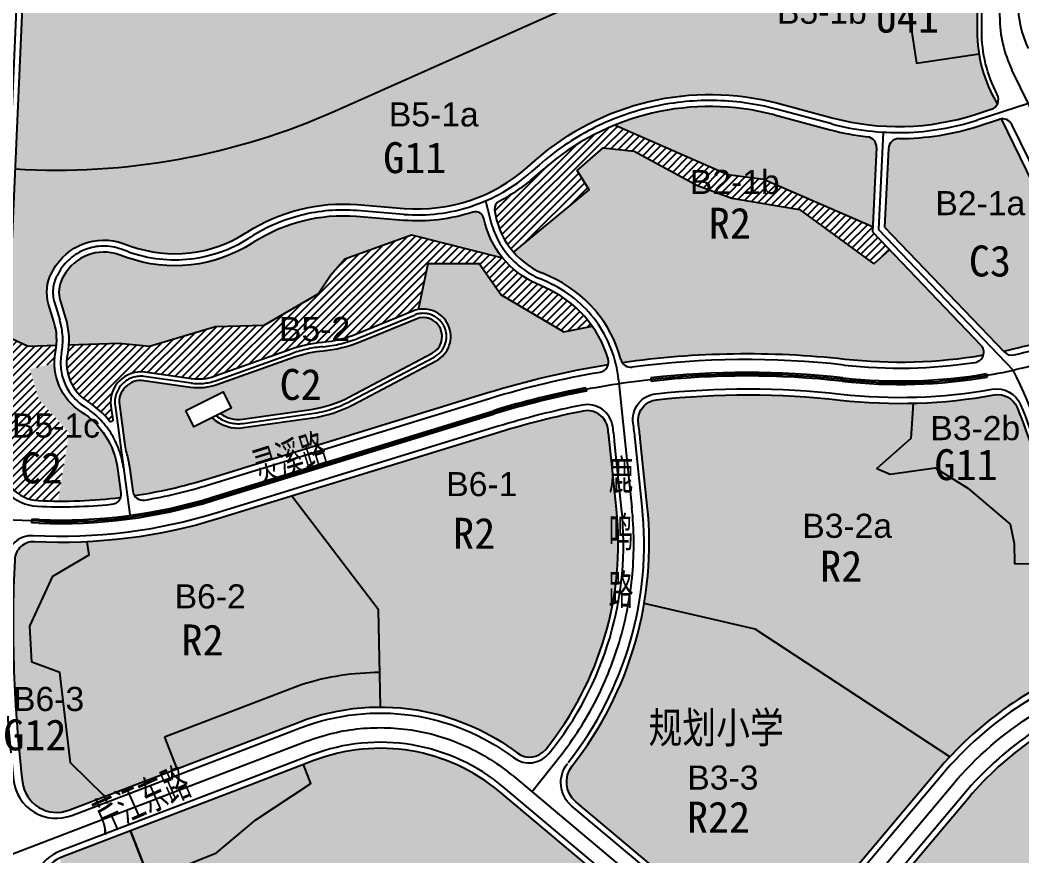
# Model space of a CAD drawing. Extents: x 2442 to 11417, y 1140 to 9206.
# Drawn here: x 7783 to 8365, y 5376 to 5862 of the extents above; entities that cross this region are included whole.
import ezdxf

# ---------------------------------------------------------------- set-up
doc = ezdxf.new("R2010")
doc.units = 0
doc.header["$LTSCALE"] = 1000
doc.header["$MEASUREMENT"] = 0
doc.linetypes.add('CENTER', pattern=[50.800000000000004, 31.75, -6.35, 6.35, -6.35])
doc.linetypes.add('CENTER2', pattern=[28.575000000000003, 19.05, -3.175, 3.175, -3.175])
for name, color, linetype in [('01-R2-R2二类居住', 2, 'Continuous'), ('02-C2-商业金融业', 10, 'Continuous'), ('02-C3-文化设施', 21, 'Continuous'), ('02-C62-高校，中专', 30, 'Continuous'), ('07-U41-雨，污水处理', 151, 'Continuous'), ('08-G11-公园', 3, 'Continuous'), ('08-G12-街头绿地', 80, 'Continuous'), ('08-G22-防护绿地', 104, 'Continuous'), ('11-E1-水域', 130, 'Continuous'), ('14-z地块编号', 217, 'Continuous'), ('a-dlcenter', 1, 'CENTER'), ('road-name', 2, 'Continuous'), ('用地名称', 7, 'Continuous'), ('用地性质代码', 7, 'Continuous'), ('用地线', 5, 'Continuous'), ('蓝线', 5, 'Continuous'), ('道路', 7, 'Continuous'), ('道路红线', 12, 'Continuous'), ('道路绿化', 84, 'Continuous')]:
    doc.layers.add(name, color=color, linetype=linetype)
doc.styles.add('HZ', font='', dxfattribs={"width": 0.8})
doc.styles.get("Standard").update_dxf_attribs({"font": 'gbenor.shx', "bigfont": 'gbcbig.shx'})
doc.styles.add('xtx', font='')
doc.styles.get('HZ').set_extended_font_data('SimSun')
doc.styles.get('xtx').set_extended_font_data('SimSun')
pattern_1 = [(45, (0, 0), (-2.245064030267288, 2.245064030267288), [])]

msp = doc.modelspace()

# ---------------------------------------------------------------- hatches: boundary and pattern name
at = {"layer": '01-R2-R2二类居住'}
h = msp.add_hatch(color=31, dxfattribs=at)
edge = h.paths.add_edge_path()
edge.add_arc((8274.751710817967, 5788.088683947061), 5.999999999999227, -2.8207980673662973, 83.34006814309242, ccw=False)
edge.add_line((8280.744440853934, 5787.793409979319), (8278.473071428307, 5741.694853158015))
edge.add_line((8278.473071428307, 5741.694853158015), (8215.166462472156, 5769.293744566275))
edge.add_line((8215.166462472156, 5769.293744566275), (8194.360644246975, 5772.040890524423))
edge.add_line((8194.360644246975, 5772.040890524423), (8128.463518214687, 5800.775082798707))
edge.add_arc((8183.888047116892, 5665.163978548563), 146.4999999999136, 75.11524820243318, 112.2299325118936, ccw=False)
edge.add_line((8221.520322677055, 5806.748094310674), (8253.81950413041, 5798.163150369184))
edge.add_arc((8293.249908898202, 5946.51237746492), 153.5000000001764, 255.1152482024687, 263.340068143149)
at = {"layer": '01-R2-R2二类居住', "linetype": 'Continuous'}
for points in [[(8262.307614187805, 5664.967751405905, 0.0703138101655211), (8342.876019841488, 5667.329213429838, 0.2644299423653295), (8341.423137769294, 5673.080091022601), (8288.301794106554, 5728.471144641498), (8279.190750827816, 5720.33867143821), (8236.04998937259, 5751.908353603875), (8196.5850018017, 5758.447684989437), (8176.749522256712, 5765.701001403016), (8139.981317995977, 5785.768509560133), (8121.839110922561, 5787.702726683304), (8106.841553735342, 5774.404982860658), (8113.856538678584, 5763.283227797364), (8069.868213568971, 5727.036808339928, 0.1107425513213938), (8086.246808078172, 5714.961809391025), (8090.867763018049, 5712.927523802455, -0.2275625687429527), (8132.262552988551, 5664.63024499483, 0.07653383831148183), (8132.996914605082, 5662.958296476682, -0.06340145044028513)], [(8129.676064633837, 5577.769950299419), (8125.597224921478, 5616.821231737335, 0.01043611294610784), (8124.603733389657, 5624.731408267503, 0.4290619985027823), (8110.391257303331, 5634.757510330902, 0.02561149381901268), (8061.952242173873, 5622.520281788336), (7940.932809309765, 5585.261429986249), (7991.374706119152, 5519.223116495592), (7992.635949359491, 5462.811721731171, -0.04884615311969193), (8018.238736382183, 5460.262547811325, -0.1129328978939506), (8071.956770451328, 5436.159623721694, 0.4052443731380194), (8088.537713491024, 5438.215467073577, 0.1978916985364229)], [(7991.374706119153, 5519.223116495593), (7940.932809309763, 5585.261429986248), (7898.607776724204, 5572.230612709202, -0.06240386913450704), (7822.201534037819, 5558.79856263919), (7823.227457519568, 5551.210466960321), (7802.15255579888, 5538.885468017593), (7788.700488763941, 5509.753650333246), (7790.045694052844, 5488.913195974314), (7806.220565798945, 5482.856315824436), (7812.507842706253, 5430.354191104813), (7832.379727721091, 5410.900196742524), (7874.149847782746, 5426.885567455956), (7867.107760041347, 5445.286695319433), (7947.076041897246, 5475.890452955176, -0.07549460763838897), (7992.18879041457, 5482.811717733261)], [(8481.279206328436, 5268.693177081277), (8550.843476074293, 5338.390236943971, 0.08306042927171557), (8547.998938819066, 5342.440663024323), (8460.425499517383, 5431.320331366187, -0.0317159910453263), (8434.928870304473, 5460.710160919658, 0.3253700384128583), (8415.759991579649, 5466.440610869984, 0.1340829448365342), (8334.303852053776, 5410.087014034927), (8257.840500477101, 5319.122136592428, 0.02020544423598139), (8256.851635438628, 5317.844295586135, -0.05239081125889403), (8294.560062182618, 5287.365992399843), (8397.434067430935, 5184.687987545271)], [(7967.45044665461, 5225.194176549542), (7980.274392858343, 5200.392733432543), (7981.533994174316, 5183.606385975241), (8003.157042825361, 5159.476012606213), (8037.620390351827, 5150.859882857186), (8056.934182890675, 5151.48937154734), (8064.312668429691, 5144.941894167737, 0.09029946843884344), (8116.188361816367, 5187.90397603817), (8182.123256946081, 5266.343640674682), (8156.234317601699, 5288.105392316551), (8147.526704184924, 5314.630992134401), (8147.526704184924, 5341.653067316652), (8061.839244439077, 5413.547495117974, 0.2723475840092465), (7953.820247085007, 5431.67785554859), (7947.742715638486, 5429.351992155051), (7951.978014780016, 5418.285063723414), (7920.057247318435, 5397.342240811845), (7897.251390675098, 5378.029451891181), (7858.228151574291, 5362.305299447065), (7852.916086613081, 5345.355890658408), (7864.032308217901, 5317.969644945732), (7924.846524145072, 5269.759413929682)]]:
    msp.add_hatch(color=256, dxfattribs=at).paths.add_polyline_path(points)
h = msp.add_hatch(color=256, dxfattribs=at)
edge = h.paths.add_edge_path()
edge.add_arc((8679.108280361963, 5646.78921859182), 307.0000000003141, 199.2534808214747, 207.8276251246803)
edge.add_arc((8396.998714966025, 5497.875844067133), 12.00000000002283, -68.74167285450761, 27.82762512457259, ccw=False)
edge.add_arc((8478.215176468775, 5289.117882827481), 211.9999999998956, 111.2583271456013, 136.9330948084655)
edge.add_line((8323.33713002183, 5433.882487371328), (8210.264741653102, 5508.005660709096))
edge.add_line((8210.264741653102, 5508.005660709096), (8145.754931797825, 5522.910164628835))
edge.add_arc((7939.70946897569, 5557.928263525944), 208.999999999902, 350.3545572768455, 365.9628254219979)
edge.add_line((8147.578675742992, 5579.639847482251), (8143.499836030624, 5618.691128920245))
edge.add_arc((7935.630629263898, 5596.979544964014), 208.9999999993207, 5.962825421993736, 8.42307198341664)
edge.add_arc((8154.246796793972, 5629.351929710537), 12.00000000003251, 96.18661633859148, 188.4230719832638, ccw=False)
edge.add_arc((8205.543950710788, 5156.124075501863), 487.9999999988905, 83.63473036209251, 96.18661633877241, ccw=False)
edge.add_arc((8294.237174893786, 5951.192319101885), 311.9999999993597, 263.634730362061, 271.4365503363817)
edge.add_line((8302.058985698035, 5639.290380545327), (8300.65898497223, 5618.767017405059))
edge.add_line((8300.65898497223, 5618.767017405059), (8281.016229301846, 5601.288767838828))
edge.add_line((8281.016229301846, 5601.288767838828), (8288.587028258535, 5598.155811487515))
edge.add_line((8288.587028258535, 5598.155811487515), (8314.793959946881, 5601.681931866066))
edge.add_line((8314.793959946881, 5601.681931866066), (8333.777183793432, 5589.928191399731))
edge.add_line((8333.777183793432, 5589.928191399731), (8358.472179427454, 5568.939365364097))
edge.add_line((8358.472179427454, 5568.939365364097), (8360.656088633245, 5557.857267084312))
edge.add_line((8360.656088633245, 5557.857267084312), (8360.824085457589, 5546.103526617977))
edge.add_line((8360.824085457589, 5546.103526617977), (8389.279100630609, 5545.556582666208))
at = {"layer": '01-R2-R2二类居住'}
for points in [[(7908.603832123807, 5440.071062528357), (7945.242186686404, 5454.092513248363, -0.09204047948849478), (7992.635949359491, 5462.811721731171), (7992.18879041457, 5482.811717733261, 0.07549460763838897), (7947.076041897246, 5475.890452955176), (7867.107760041348, 5445.286695319433), (7874.149847782745, 5426.885567455955)], [(7897.251390675095, 5378.029451891178), (7920.057247318436, 5397.342240811844), (7951.978014780014, 5418.285063723414), (7947.742715638485, 5429.351992155051), (7917.181892522402, 5417.656404828584), (7847.282675625523, 5390.906065279024), (7858.228151574289, 5362.305299447064)]]:
    msp.add_hatch(color=31, dxfattribs=at).paths.add_polyline_path(points)
at = {"layer": '02-C2-商业金融业'}
for points in [[(7963.740427192912, 5713.820104644491), (7971.823166623921, 5723.086920924647), (8010.598979617066, 5737.17676820324), (8063.415948435239, 5723.838264250837, -0.1193353689690774), (8052.612509624454, 5746.581999895268, 0.446752233659516), (8046.165673644078, 5750.312606307692, -0.09908615685454972), (8005.826202537346, 5745.522878548693), (7978.45873792296, 5747.698928069689, 0.1634412686732557), (7918.841929721557, 5732.814130967034), (7918.02181478841, 5732.289977630632, -0.231845118475733), (7845.004674575248, 5724.000063010873), (7840.716470037566, 5725.529468959997, 0.3690900871512943), (7808.546624099077, 5713.252577009283), (7807.675029224687, 5711.653598520603, 0.2018522929439797), (7806.387954023026, 5698.917773507089), (7809.515660334938, 5688.721377347676, -0.0904438614793303), (7811.341496002909, 5673.218983981381), (7840.790361296368, 5674.108459501052), (7858.382200531606, 5672.445186364799), (7896.656321762056, 5683.85049667728), (7924.945892088197, 5684.563328021386), (7956.370875021466, 5702.890015228084)], [(8013.186705201045, 5688.190186879845), (7980.506524357425, 5674.769246632367, -0.0759127386338287), (7959.235699456666, 5669.605827756805, 0.06361315206159995), (7942.518347406767, 5665.97862513272), (7897.529374005835, 5650.028130528717, -0.1210467473972486), (7882.097698640378, 5648.483004558255), (7854.963218082947, 5652.338041681249, 0.4972784946322293), (7840.816951352436, 5638.29295865825), (7843.968009714846, 5614.90946209052, 0.03874925659496426), (7844.942271378259, 5610.369891577932, -0.0387492565948739), (7846.679704678009, 5602.274324163837), (7848.585089266543, 5588.134772031868, 0.114055098565054), (7849.539718787853, 5585.606845890785, 0.03744878358845892), (7891.545889419115, 5595.168131051217), (8054.890354868787, 5645.457800130352, -0.03514344544269295), (8124.908362315267, 5661.73450051601, 0.1415463031761955), (8124.858678675054, 5665.064515709146, 0.08009749217168154), (8115.536257938208, 5684.071519372639), (8099.02685546875, 5680.8408203125), (8062.708335599082, 5702.161507705425), (8049.878113527754, 5720.518812976941), (8020.165039062501, 5720.464843750002), (8014.564448972527, 5693.767742155303, -0.8562911390927557), (8024.825132973783, 5663.860202209879), (7976.529220001767, 5638.407668643064, -0.08613074736937079), (7952.941293255235, 5630.768867888962), (7913.028515532556, 5625.089391035553, -0.22520125861538), (7894.609757673159, 5630.820573624818), (7884.166723882566, 5625.604951291185), (7879.467665405416, 5635.013689754553), (7901.119955796565, 5645.827613332978), (7905.819014273716, 5636.41887486961), (7899.497760962889, 5633.261816240325, 0.1962002517211093), (7912.324125173364, 5630.039525803605), (7952.236902896044, 5635.719002657014, 0.08613074736936492), (7974.198076073848, 5642.830989566007), (8022.493989045865, 5668.283523132822, 0.953427355015254)], [(7818.642251452624, 5634.347894717353, -0.255967096729897), (7803.141004950971, 5662.560293456901), (7788.882998510589, 5659.083802490221), (7793.896683304601, 5641.844030823355), (7811.633201336247, 5622.157004594906), (7805.177249696359, 5582.422941209622, 0.031527375075456), (7841.40098955345, 5584.504035586028, 0.1136840965642494), (7841.649652039784, 5587.186139239994), (7839.742408773483, 5601.339484320312, 0.2209025812249869)], [(7856.709016953788, 5208.728577951829), (7946.148485399839, 5247.476795239617), (7924.846524145069, 5269.759413929694), (7864.032308217903, 5317.969644945731), (7852.91608661308, 5345.355890658408), (7858.228151574289, 5362.305299447065), (7847.282675625522, 5390.906065279024), (7807.749848491867, 5375.776903664246, 0.01986769239005434), (7806.289735442922, 5375.150550722123, 0.05738966442468652)]]:
    msp.add_hatch(color=256, dxfattribs=at).paths.add_polyline_path(points)
at = {"layer": '02-C3-文化设施', "linetype": 'Continuous'}
msp.add_hatch(color=256, dxfattribs=at).paths.add_polyline_path([(8353.308524048467, 5804.467516269416, 0.04947485912325734), (8352.150717561486, 5804.217480514722), (8340.304289216614, 5800.402366538483, -0.0773036646277931), (8293.704012891052, 5793.013049161415, 0.3990086165102356), (8287.729032848289, 5787.308349384418), (8285.473606528076, 5741.533365709178), (8354.491985523937, 5669.566045832586, 0.0396956372211307), (8398.241306847296, 5682.627353895622, 0.4390898641155366), (8404.694018906008, 5699.076601644068)])
at = {"layer": '02-C62-高校，中专', "linetype": 'Continuous'}
h = msp.add_hatch(color=256, dxfattribs=at)
edge = h.paths.add_edge_path()
edge.add_line((8145.754931797828, 5522.910164628844), (8210.264741653096, 5508.005660709106))
edge.add_line((8210.264741653096, 5508.005660709106), (8323.33713002183, 5433.882487371335))
edge.add_line((8323.33713002183, 5433.882487371335), (8233.691516908395, 5327.691990579166))
edge.add_arc((8218.373474770779, 5340.623423434326), 20.04655508104391, 235.3781372679995, 319.82907009980624, ccw=False)
edge.add_line((8206.983868272066, 5324.126719690189), (8193.286178026128, 5334.588168984871))
edge.add_line((8193.286178026128, 5334.588168984871), (8106.017777662804, 5407.809054839899))
edge.add_arc((8115.659128435083, 5419.300110286896), 15.00000000000292, 141.8153392628509, 230.0023104724984, ccw=False)
edge.add_arc((7938.992836543337, 5558.246203624081), 209.7598619514711, 321.815339262851, 350.3017374829627)
at = {"layer": '07-U41-雨，污水处理', "linetype": 'Continuous'}
msp.add_hatch(color=256, dxfattribs=at).paths.add_polyline_path([(8339.363143366587, 5896.628799079272), (8294.389006214922, 5900.588327847661), (8303.906511768964, 5836.758405512592), (8340.446538934444, 5842.206789260682, -0.04058225337099551), (8339.363143671575, 5855.532946736782)])
at = {"layer": '08-G11-公园'}
for points in [[(8340.446538934444, 5842.206789260682), (8303.906511768964, 5836.758405512592), (8294.389006214922, 5900.58832784766), (8230.289093265603, 5906.231692355538, 0.1275770074352896), (8156.003795092387, 5893.788141085791), (7966.879609836471, 5809.386615390371, -0.1203467974983719), (7780.147491043598, 5775.366372510113), (7775.88728634967, 5678.100258237575), (7787.899844417274, 5672.510950750957), (7804.308169649642, 5673.006548916371, 0.09497544355785836), (7802.823430188047, 5686.66856082859), (7799.695723876134, 5696.864956988003, -0.2018522929439644), (7801.528830981533, 5715.003859279987), (7802.400425855921, 5716.602837768661, -0.3690900871512698), (7843.06796694797, 5732.122682310129), (7847.356171485653, 5730.593276361004, 0.2318451184757283), (7914.252114315672, 5738.188228078506), (7915.07222924886, 5738.712381414933, -0.1634412686731376), (7979.013572760168, 5754.676904732263), (8006.381037374554, 5752.500855211267, 0.2032253320973458), (8077.851347140914, 5776.315867610177), (8082.368849323931, 5780.299127306245, -0.2506661749386483), (8223.318451884781, 5813.513205644003), (8255.617633338068, 5804.928261702531, 0.1438161907898734), (8338.158486856864, 5807.065363779432), (8347.447839638075, 5810.056977673012, 0.2080717634909764), (8351.040514396289, 5813.219766963388, -0.09435464145936946)], [(8362.398658769347, 5636.841802146272, 0.3526002199989757), (8349.19472584128, 5644.070734719657, -0.03801762875230616), (8302.058985698035, 5639.290380545326), (8300.658984972228, 5618.767017405065), (8281.016229301846, 5601.288767838834), (8288.587028258537, 5598.155811487522), (8314.793959946883, 5601.681931866072), (8333.777183793425, 5589.928191399744), (8358.472179427456, 5568.939365364102), (8360.656088633245, 5557.85726708431), (8360.824085457589, 5546.103526617982), (8389.279100630616, 5545.556582666214, -0.03289044271457535), (8378.506736716996, 5584.437699296342, 0.04688088256409978)]]:
    msp.add_hatch(color=256, dxfattribs=at).paths.add_polyline_path(points)
at = {"layer": '08-G12-街头绿地'}
h = msp.add_hatch(color=256, dxfattribs=at)
h.paths.add_polyline_path([(8210.264741653102, 5508.005660709103), (8145.754931797834, 5522.91016462884, -0.1253924517308516), (8103.876790748726, 5428.583241151238, 0.4052264232188655), (8106.017777662809, 5407.809054839896), (8193.286178026134, 5334.588168984867, 0.02293183905540193), (8206.983868272075, 5324.126719690186, 0.387338661817995), (8233.691516908379, 5327.691990579136), (8315.932193617806, 5425.529881848644, -0.01316548534355476), (8323.337130021835, 5433.882487371331)])
h.paths.add_polyline_path([(7729.924785725188, 5548.253012078431, 0.4152484673461211), (7718.438794798384, 5560.786537248382), (7715.438645403538, 5560.912071074662), (7714.812711031549, 5545.95280040211, 0.05038429607198619), (7724.746473157487, 5377.393699060174, 0.338793017601825), (7736.758236873009, 5398.532048559244, -0.04551129167348218)])
h.paths.add_polyline_path([(8143.565803201026, 5299.819674412924), (8290.805803201027, 5299.819674412924), (8290.805803201027, 5334.419674412924), (8143.565803201026, 5334.419674412924)], flags=9)
h.paths.add_polyline_path([(8165.872106307952, 5407.097251248501), (8214.184521041921, 5407.097251248501), (8214.184521041921, 5435.947183035677), (8165.872106307952, 5435.947183035677)], flags=24)
h.paths.add_polyline_path([(8165.292469681174, 5381.771453202004), (8212.692469681175, 5381.771453202004), (8212.692469681175, 5416.371453202004), (8165.292469681174, 5416.371453202004)], flags=24)
h.paths.add_polyline_path([(8142.874056147216, 5430.701617745177), (8233.794056147215, 5430.701617745177), (8233.794056147215, 5465.301617745177), (8142.874056147216, 5465.301617745177)], flags=24)
msp.add_hatch(color=256, dxfattribs=at).paths.add_polyline_path([(7779.98371540471, 5548.338681196594, -0.4144032094302909), (7791.5100237045, 5558.79338828883, 0.02460744815122728), (7822.201534037819, 5558.79856263919), (7823.227457519568, 5551.210466960321), (7802.15255579888, 5538.885468017593), (7788.700488763941, 5509.753650333246), (7790.045694052844, 5488.913195974314), (7806.220565798945, 5482.856315824436), (7812.507842706253, 5430.354191104813), (7832.379727721091, 5410.900196742524), (7811.519433249343, 5402.916989133113, -0.4885560337951736), (7784.511300806618, 5419.231472422063, -0.04174571161942873)])
at = {"layer": '08-G22-防护绿地'}
h = msp.add_hatch(dxfattribs=at)
h.set_pattern_fill('ANSI31', color=256, style=0)
h.set_pattern_definition(pattern_1)
h.paths.add_polyline_path([(8061.518825923707, 5756.735052018557, 0.3149404621182728), (8058.852812285682, 5751.662565603466, 0.148225069854682), (8069.868213568971, 5727.036808339928), (8113.856538678583, 5763.283227797365), (8106.841553735343, 5774.404982860658), (8121.839110922559, 5787.702726683304), (8139.981317995978, 5785.768509560132), (8176.749522256712, 5765.701001403018), (8196.585001801703, 5758.447684989436), (8236.04998937259, 5751.908353603874), (8279.190750827818, 5720.33867143821), (8288.301794106554, 5728.471144641498), (8278.333648580106, 5738.865198053282), (8278.473071428305, 5741.694853158015), (8215.166462472154, 5769.293744566274), (8194.360644246977, 5772.040890524424), (8128.46351821467, 5800.775082798714, 0.08385793449829333), (8086.998389288429, 5775.048664496443), (8082.480887105484, 5771.065404800438, -0.0615664505610256)])
h = msp.add_hatch(dxfattribs=at)
h.set_pattern_fill('ANSI31', color=256, scale=2, style=0)
h.set_pattern_definition(pattern_1)
h.paths.add_polyline_path([(8011.287265563135, 5692.815349478276, -0.05347699102918222), (8014.564448972527, 5693.767742155303), (8020.165039062499, 5720.464843750001), (8049.878113527755, 5720.51881297694), (8062.708335599083, 5702.161507705423), (8099.026855468752, 5680.8408203125), (8115.536257938208, 5684.071519372639, 0.1358886928169443), (8088.04735522869, 5706.520863213526), (8083.426400288775, 5708.555148802114, -0.1193353689690428), (8063.415948435237, 5723.838264250838), (8010.598979617069, 5737.176768203241), (7971.823166623922, 5723.086920924647), (7963.740427192914, 5713.820104644495), (7956.370875021466, 5702.890015228084), (7924.945892088195, 5684.563328021386), (7896.656321762053, 5683.850496677279), (7858.382200531605, 5672.445186364799), (7840.790361296377, 5674.108459501052), (7811.341496002909, 5673.218983981381, -0.03223947765050512), (7810.628295476553, 5667.660709166224, 0.3081493489661608), (7822.403179588417, 5640.251742577639, -0.08041240272227482), (7835.170331942039, 5628.879359724864, 0.7574103074467973), (7836.937288023807, 5629.643747207369), (7835.861739992059, 5637.625215912874, -0.4972784946322785), (7855.666513414775, 5657.288332145074), (7882.800993972207, 5653.43329502208, 0.1210467473972555), (7895.858565435286, 5654.740709304779), (7940.847538836219, 5670.691203908782, -0.0636131520618449), (7958.803213260255, 5674.58708820873, 0.07591273863358), (7978.607084719516, 5679.394409230798)])
h = msp.add_hatch(dxfattribs=at)
h.set_pattern_fill('ANSI31', color=256, scale=2, style=0)
h.set_pattern_definition(pattern_1)
h.paths.add_polyline_path([(7803.14100495097, 5662.560293456901, -0.04836723375019279), (7803.757020594231, 5668.996965687837, 0.02774247155119005), (7804.308169649642, 5673.006548916371), (7787.899844417273, 5672.510950750955), (7775.887286349673, 5678.100258237577), (7772.714301910774, 5605.656822019912, 0.4136950597116414), (7793.691649961729, 5582.716967494164, 0.009974397265988718), (7805.177249696359, 5582.422941209622), (7811.633201336248, 5622.157004594907), (7793.896683304602, 5641.844030823354), (7788.882998510589, 5659.083802490221)])
at = {"layer": '11-E1-水域'}
msp.add_hatch(color=256, dxfattribs=at).paths.add_polyline_path([(8339.363142, 6034.903346753385, 0.1004311427581459), (8143.727882266219, 5991.245579371588), (7963.332796500084, 5910.739638547493, -0.1159121107264336), (7830.322737925356, 5885.302832935538), (7785.045664319643, 5887.198154272675), (7780.147491043565, 5775.366372510115, 0.1203467974983953), (7966.879609836475, 5809.386615390373), (8156.003795092387, 5893.788141085791, -0.1275770074352991), (8230.289093265608, 5906.231692355538), (8339.363141999998, 5896.628799199585)])

# ---------------------------------------------------------------- linework, layer by layer
at = {"ltscale": 0.01}
msp.add_arc((8014.029831916059, 5848.697247773889), 103.5000000000012, 311.2204368492755, 311.4038946405855, dxfattribs=at)
at = {"layer": 'a-dlcenter', "linetype": 'CENTER2'}
for p, q in [((8254.718568734239, 5801.545706035856), (8222.419387280952, 5810.130649977329)), ((8369.01513647439, 5813.325650262563), (8339.231388036758, 5803.733865158963)), ((8084.68361930618, 5777.673895901344), (8080.166117123163, 5773.690636205275)), ((8053.596652209017, 5756.857894923898), (8056.487701839867, 5745.343856485787)), ((8006.103619955948, 5749.011866879979), (7978.736155341563, 5751.187916400975)), ((7916.957079485257, 5735.763256191014), (7916.13696455204, 5735.239102854568)), ((7846.18042303045, 5727.296669685938), (7841.892218492767, 5728.826075635062)), ((7805.473524977499, 5714.927707388971), (7804.601930103109, 5713.328728900294)), ((8089.457559123389, 5709.724193507982), (8084.836604183473, 5711.758479096569)), ((7803.04183894958, 5697.891365247545), (7806.169545261491, 5687.694969088132)), ((7979.556804538471, 5677.081827931583), (8012.23698538209, 5690.502768179061)), ((7896.693969720561, 5652.384419916748), (7941.682943121493, 5668.334914520751)), ((7975.363648037807, 5640.619329104536), (8023.659561009824, 5666.071862671351)), ((7882.449346306293, 5650.958149790167), (7855.314865748861, 5654.813186913161)), ((8130.874746653902, 5652.929409996573), (8138.627370188415, 5578.704898890838)), ((7838.339345672248, 5637.959087285562), (7847.074939126785, 5573.133655297949)), ((7895.076833071657, 5583.699371880209), (8058.421298521329, 5633.989040959343)), ((7912.67632035296, 5627.564458419579), (7952.589098075639, 5633.243935272988)), ((7794.261458491984, 5570.68062634831), (7755.949463864854, 5572.283696944149))]:
    msp.add_line(p, q, dxfattribs=at)
at = {"layer": 'a-dlcenter', "color": 5, "linetype": 'CENTER2', "flags": 128}
msp.add_lwpolyline([(9187.2613529256, 4284.380285260916), (8744.172058941054, 4380.42365745469, -0.1374923759303288), (8409.971430195523, 4557.326268705468), (8107.761632776447, 4844.928049624389), (8066.916448434341, 4876.285102806612, -0.2434994972775193), (7754.695698531591, 5542.319801711998), (7760.476942365107, 5680.486507074251), (7771.761942365107, 5938.138000000003), (7798.216666422302, 6582.036076854334), (7812.831443208008, 6931.185443250371), (7825.282366876455, 7228.623865337679, 0.07056138934513205), (7803.076901042822, 7452.201657299328), (7729.887132158471, 7752.033828823052), (7694.203392843588, 7798.252838069543, 0.01292804160113708), (7628.914862905108, 7878.442774080836), (7520.358, 8004.951)], format="xyb", dxfattribs=at)
at = {"layer": 'a-dlcenter', "linetype": 'CENTER2'}
msp.add_lwpolyline([(8527.446645744205, 5544.394776184192), (8431.819760522414, 5684.514221842895), (8359.443539377022, 5832.956815706918, -0.1139024345251233), (8352.363141791548, 5863.634554085064), (8352.363141791548, 6313.478882409941)], format="xyb", dxfattribs=at)
at = {"layer": 'a-dlcenter', "linetype": 'CENTER2', "flags": 128}
for points in [[(8284.690331117072, 5796.756797841752), (8281.903627554091, 5740.19928188123), (8360.218588132104, 5658.5381663778)], [(8080.564525532865, 5413.500762828049), (8096.913954116026, 5434.288666908509)]]:
    msp.add_lwpolyline(points, dxfattribs=at)
for points in [[(7897.530893030383, 5053.743838892929), (7969.52851129925, 5094.536073999936, -0.06848726248607663), (8020.198163265754, 5114.699046939249, 0.1587734256694416), (8125.374191034348, 5180.182542131309), (8325.118022835792, 5417.808447941786, -0.1582220406234734), (8429.876398021765, 5483.188391916886, 0.1363966696122466), (8513.772024909187, 5530.694052085171), (8527.446645744205, 5544.394776184192)], [(7768.624027765729, 5373.652238011468), (7949.531216885702, 5442.885184398476, -0.2723475840092645), (8069.552325056897, 5422.740339475571), (8185.573097408262, 5325.395324627313, 0.05546311831506005), (8222.39611511385, 5300.885132666779, -0.07714717373854085), (8271.954231424897, 5264.717009734981), (8399.596994332462, 5137.317437823312)]]:
    msp.add_lwpolyline(points, format="xyb", dxfattribs=at)
at = {"layer": 'a-dlcenter', "linetype": 'CENTER2'}
for centre, radius, start, end in [((8183.88804711689, 5665.163978548473), 150.0000000000017, 75.11524820244809, 131.4038946405855), ((8293.249908898317, 5946.512377464702), 149.999999999996, 255.1152482024481, 287.8510302819005), ((8014.029831916057, 5848.697247773887), 100.0000000000012, 265.4538463815269, 311.4038946405855), ((7970.809943381451, 5651.502535507067), 100.0000000000013, 85.4538463815269, 122.5835329905043), ((8104.982374107739, 5757.520340445935), 50, 194.0949589814147, 246.2394389128413), ((7873.054673435087, 5802.647679401725), 79.99999999999882, 250.3710130681509, 302.5835329905042), ((7831.814374591027, 5700.569446991642), 30.0000000000001, 70.37101306815087, 151.4054279263806), ((7822.162496512128, 5703.756555302076), 19.99999999999963, 151.4054279263806, 197.0531988432619), ((8061.253481229413, 5645.657587618873), 70, 5.962825422003958, 66.23943891284124), ((7767.928230136394, 5675.96458897907), 40.00000000000118, 348.9950507216575, 17.05319884326187), ((8017.365472404446, 5678.014829163293), 13.5, 297.7897759659989, 112.3267408085323), ((8294.237174893764, 5951.192319102538), 300, 263.6347303620751, 297.2901111883812), ((7952.964649607737, 5741.834104309636), 70, 274.9621275032858, 292.3267408085323), ((7965.074263109184, 5602.358811655899), 70, 94.96212750328581, 109.5215702818075), ((7836.64097895964, 5662.602023763002), 30, 168.9950507216575, 237.5016413196633), ((8091.613406789023, 5524.929571760347), 300, 11.71826297501705, 26.44650059730987), ((7853.204979753375, 5639.962315521689), 15, 81.91401463863953, 187.6746978882377), ((8205.543950710786, 5156.124075500753), 500, 83.63473036207513, 107.1122880449987), ((7886.669118297265, 5680.659892573112), 30, 261.9140146386395, 289.5215702818074), ((7793.658943121987, 5595.129476788319), 50, 7.674697888237718, 57.50164131966333), ((7942.727633046959, 5702.545822025717), 70, 278.0986596544788, 297.7897759661154), ((7909.858758916194, 5647.364997491787), 20, 230.0789826702594, 278.0986596544788), ((7806.803241757984, 5870.418351155364), 300, 267.6039975613748, 287.1122880449986), ((7939.709468975589, 5557.928263525977), 200, 321.8153392627849, 5.962825422003958)]:
    msp.add_arc(centre, radius, start, end, dxfattribs=at)
at = {"layer": '用地线'}
msp.add_line((7947.076041897246, 5475.890452955176), (7867.107760041347, 5445.286695319433), dxfattribs=at)
msp.add_lwpolyline([(8294.389006214922, 5900.58832784766), (8303.906511768962, 5836.758405512592), (8340.446538934444, 5842.206789260682)], dxfattribs=at)
at = {"layer": '用地线', "flags": 128}
for points in [[(8278.473071428307, 5741.694853158015), (8215.166462472156, 5769.293744566275), (8194.360644246975, 5772.040890524423), (8128.463518214687, 5800.775082798707)], [(8069.614673516348, 5726.82789110851), (8113.856538678583, 5763.283227797364), (8106.841553735343, 5774.404982860658), (8121.83911092256, 5787.702726683304), (8139.98131799598, 5785.768509560133), (8176.749522256709, 5765.701001403015), (8196.585001801703, 5758.447684989436), (8236.049989372586, 5751.908353603874), (8279.190750827818, 5720.33867143821)], [(7811.341496002909, 5673.218983981381), (7840.790361296377, 5674.108459501052), (7858.382200531607, 5672.445186364799), (7896.656321762055, 5683.850496677279), (7924.945892088197, 5684.563328021387), (7956.370875021466, 5702.890015228084), (7963.740427192914, 5713.820104644492), (7971.823166623922, 5723.086920924647), (8010.598979617067, 5737.17676820324), (8063.415948435237, 5723.838264250838)], [(8279.190750827818, 5720.33867143821), (8288.301794106552, 5728.471144641498)], [(8014.564448972527, 5693.767742155302), (8020.1650390625, 5720.46484375), (8049.878113527754, 5720.518812976941), (8062.708335599082, 5702.161507705425), (8099.02685546875, 5680.8408203125), (8115.536257938208, 5684.071519372639)], [(7775.887286349672, 5678.100258237576), (7787.899844417272, 5672.510950750956), (7804.308169649641, 5673.006548916371)], [(8302.058985698035, 5639.290380545333), (8300.65898497223, 5618.767017405065), (8281.016229301846, 5601.288767838834), (8288.587028258535, 5598.155811487522), (8314.793959946881, 5601.681931866073), (8333.777183793432, 5589.928191399737), (8358.472179427454, 5568.939365364104), (8360.656088633245, 5557.857267084319), (8360.824085457589, 5546.103526617983), (8389.279100630609, 5545.556582666214)], [(7992.635949359491, 5462.811721731171), (7991.374706119153, 5519.223116495591), (7940.932809309762, 5585.261429986248)], [(7832.379727721091, 5410.900196742524), (7812.507842706252, 5430.354191104813), (7806.220565798944, 5482.856315824437), (7790.045694052846, 5488.913195974316), (7788.700488763942, 5509.753650333248), (7802.15255579888, 5538.885468017593), (7823.227457519568, 5551.21046696032), (7822.201534037819, 5558.798562639186)], [(8323.33713002183, 5433.882487371335), (8210.264741653102, 5508.005660709103), (8145.754931797825, 5522.910164628842)], [(7867.107760041347, 5445.286695319433), (7874.149847782746, 5426.885567455955)], [(7858.228151574289, 5362.305299447064), (7897.251390675096, 5378.029451891179), (7920.057247318437, 5397.342240811847), (7951.978014780014, 5418.285063723414), (7947.742715638486, 5429.35199215505)], [(7847.282675625523, 5390.906065279024), (7858.228151574289, 5362.305299447064), (7852.916086613081, 5345.355890658408), (7864.032308217902, 5317.969644945731), (7924.846524145068, 5269.759413929691), (7967.450446654609, 5225.194176549541), (7980.274392858344, 5200.392733432542), (7981.533994174317, 5183.606385975239), (8003.157042825363, 5159.476012606211), (8037.62039035183, 5150.859882857186), (8056.934182890676, 5151.48937154734), (8064.312668429691, 5144.941894167737)], [(7858.228151574289, 5362.305299447064), (7847.282675625523, 5390.906065279024)]]:
    msp.add_lwpolyline(points, dxfattribs=at)
at = {"layer": '用地线'}
msp.add_arc((7992.421518878688, 5330.811895899615), 151.9999999999939, 90.08772607882126, 107.3570568884037, dxfattribs=at)
at = {"layer": '蓝线', "linetype": 'Continuous', "ltscale": 0.3}
msp.add_lwpolyline([(7780.147491043565, 5775.366372510115, 0.1203467974983933), (7966.879609836471, 5809.386615390371), (8156.003795092387, 5893.788141085791, -0.1275770074352896), (8230.289093265603, 5906.231692355538), (8339.363141999991, 5896.628799199586)], format="xyb", dxfattribs=at)
at = {"layer": '道路'}
for p, q in [((8221.520322677055, 5806.748094310675), (8253.81950413041, 5798.163150369184)), ((8340.304289216614, 5800.402366538483), (8352.150717561486, 5804.217480514722)), ((8409.96208685491, 5697.399009241286), (8359.376460285388, 5801.149405454042)), ((8280.744440853934, 5787.793409979319), (8278.333648580106, 5738.865198053282)), ((8287.729032848289, 5787.308349384418), (8285.473606528076, 5741.533365709177)), ((8082.480887105484, 5771.065404800438), (8086.998389288429, 5775.048664496443)), ((8285.473606528076, 5741.533365709177), (8354.982318719016, 5669.054762223644)), ((8278.333648580106, 5738.865198053282), (8341.423137769294, 5673.080091022601)), ((8090.867763018049, 5712.927523802455), (8086.246808078172, 5714.961809391025))]:
    msp.add_line(p, q, dxfattribs=at)
at = {"layer": '道路', "flags": 128}
for points in [[(7818.642251452616, 5634.347894717358, -0.2209025812249684), (7839.742408773483, 5601.339484320312), (7841.649652039785, 5587.186139239996, -0.4237792798976417), (7836.310757215859, 5580.415667492775, -0.03698610478638208), (7793.260111567032, 5579.233128960571, -0.4134213996463759), (7769.445560491399, 5605.300070643054), (7783.108605249051, 5917.245474253134, -0.2740692172028052), (7804.303649695639, 5949.682768282652), (7982.58399677223, 6037.351314116549, -0.03263753773955318), (8042.367161238583, 6062.04928166152), (8129.075118341614, 6091.412008197966, -0.08182682424661647), (8170.780241698614, 6098.280582298172), (8322.864307866013, 6098.271250211636, -0.414195590158327), (8341.863141999998, 6079.271250247406), (8341.863142, 6049.908632832317)], [(8365.863141782469, 6097.01776449276), (8362.863141791544, 6085.444979405137), (8362.863141791546, 5871.736200821121, 0.1139024345207438), (8368.932054007211, 5845.440996497929)], [(7818.694240007296, 5634.314843610565, -0.3086528147985059), (7803.757020594229, 5668.99696568783, 0.1230421130564677), (7802.823430188047, 5686.66856082859), (7799.695723876138, 5696.864956987992, -0.2018522929442166), (7801.528830981533, 5715.003859279987), (7802.400425855928, 5716.602837768674, -0.3690900871511988), (7843.06796694797, 5732.122682310129), (7847.356171485638, 5730.593276361011, 0.2318451184755058), (7914.252114315672, 5738.188228078506), (7915.072229248792, 5738.712381414889, -0.163441268673429), (7979.013572760168, 5754.676904732263), (8006.381037374519, 5752.500855211269, 0.2032253320976845), (8077.851347140914, 5776.315867610177), (8082.368849323878, 5780.299127306199, -0.250666174938643), (8223.318451884781, 5813.513205644003), (8255.617633338154, 5804.928261702508, 0.1438161907896461), (8338.158486856864, 5807.065363779432), (8347.447839638073, 5810.056977673011, 0.4646612707028968), (8350.928666277116, 5818.542408530708, -0.1207516700687344), (8341.863143671575, 5855.532946736781, -0.0007433057648770943), (8341.863143671575, 5855.532946736782), (8341.863141791548, 5912.938764755891)], [(7899.497760962874, 5633.261816240336, 0.1962002517211767), (7912.324125173364, 5630.039525803605), (7952.236902895989, 5635.719002657006, 0.08613074736986147), (7974.198076073848, 5642.830989566007), (8022.493989045855, 5668.283523132816, 0.9534273550151525), (8013.186705201045, 5688.190186879845), (7980.506524357428, 5674.769246632368, -0.0759127386338388), (7959.235699456733, 5669.605827756811, 0.06361315206200903), (7942.518347406767, 5665.97862513272), (7897.529374005855, 5650.028130528724, -0.1210467473975934), (7882.097698640378, 5648.483004558255), (7854.963218082956, 5652.338041681248, 0.497278494632602), (7840.816951352436, 5638.29295865825), (7843.968009714846, 5614.909462090509, 0.03874925659471647), (7844.942271378264, 5610.369891577916, -0.03874925659471647), (7846.679704678009, 5602.274324163837), (7848.585089266542, 5588.134772031866, 0.4242113750129689), (7855.534385304954, 5583.020498608403, 0.03268748615329148), (7892.575747984436, 5591.823076293005), (8055.920213433666, 5642.112745372004, -0.03248361231428182), (8120.127724938984, 5657.398769032055, 0.4520298174467869), (8124.858678675045, 5665.064515709176, 0.2183629220418115), (8088.04735522869, 5706.520863213526), (8083.426400288799, 5708.555148802104, -0.242118733949588), (8052.612509624456, 5746.581999895261, 0.4467522336599851), (8046.165673644072, 5750.312606307691, -0.09908615685462677), (8005.826202537346, 5745.522878548693), (7978.458737922992, 5747.698928069686, 0.163441268673429), (7918.841929721625, 5732.814130967077), (7918.021814788492, 5732.289977630684, -0.2318451184761031), (7845.004674575248, 5724.000063010873), (7840.716470037571, 5725.529468959995, 0.3690900871511988), (7808.546624099077, 5713.252577009283), (7807.675029224692, 5711.653598520611, 0.2018522929442166), (7806.387954023026, 5698.917773507089), (7809.515660334932, 5688.721377347691, -0.1230421130564677), (7810.628295476555, 5667.66070916623, 0.3086528147985059), (7822.44430486301, 5640.225597672268)], [(7894.609757673178, 5630.820573624801, 0.2252012586148753), (7913.028515532556, 5625.089391035553), (7952.941293255177, 5630.768867888954, 0.08613074736986147), (7976.529220001767, 5638.407668643064), (8024.825132973768, 5663.860202209872, 0.9534273550151525), (8011.287265563135, 5692.815349478276), (7978.607084719519, 5679.394409230799, -0.0759127386338388), (7958.803213260255, 5674.58708820873, 0.06361315206200903), (7940.847538836219, 5670.691203908782), (7895.858565435303, 5654.740709304784, -0.1210467473975934), (7882.800993972207, 5653.43329502208), (7855.666513414788, 5657.288332145072, 0.497278494632602), (7835.861739992059, 5637.625215912874), (7836.937288023806, 5629.643747207369, -0.7574103074644485), (7835.170331942039, 5628.879359724864, 0.08041240272232121), (7822.403179588408, 5640.251742577644)], [(8462.206341495796, 5433.074925863725, -0.03224457123531652), (8436.528046585838, 5462.737377576028, 0.3270603347610856), (8413.87547526552, 5469.485986573805, 0.133065382201928), (8331.624651865188, 5412.339098924414), (8252.804059899147, 5318.569922707416, 0.4300027639848317), (8256.083492017517, 5289.723623472464, -0.03477637776006275), (8277.958905219924, 5270.733145755325), (8382.602362238917, 5166.289060372817, 0.414213562373095), (8403.815556030751, 5166.309287829283), (8493.586456422618, 5256.251550450559), (8551.458278263479, 5314.233842882306, 0.4117682314335651), (8551.549099332102, 5342.399548162922), (8462.206340940513, 5433.074926427291)], [(7790.610502935768, 5351.103439260715, 0.09411629215383265), (7902.331048855014, 5082.333777749509, 0.3949707338495659), (7922.258924828282, 5077.523679314558), (7965.338403241507, 5101.931545213081, -0.06848726248613543), (8018.161515416474, 5122.951444502261, 0.0359261741900834), (8044.303540023213, 5131.434574451766, 0.1221504902117545), (8118.867562004961, 5185.651891148687), (8197.489691111641, 5279.184965372953, 0.4388613936443121), (8193.72872544551, 5308.382719947383, -0.02062913702295715), (8180.109665303986, 5318.883726540671), (8064.088892952602, 5416.228741388945, 0.2723475840092502), (7952.569279943554, 5434.946659796477), (7915.930925380941, 5420.925209076468), (7806.273636111046, 5378.959506851485, 0.3685406317287235), (7790.743278007806, 5350.470595132761)]]:
    msp.add_lwpolyline(points, format="xyb", dxfattribs=at)
at = {"layer": '道路', "ltscale": 0.01, "flags": 128}
for points in [[(8101.630088670239, 5430.579479009985, 0.195048237489367), (8144.594907224799, 5579.328197951784), (8140.516067512433, 5618.379479389778, 0.0113013988863852), (8139.339748396066, 5627.616039249699, -0.4263493280758121), (8152.555800879224, 5644.75942622502, -0.05483333346643008), (8260.034850318109, 5644.59412766361, 0.07168314220475167), (8347.994508152202, 5647.412136863898, -0.3514375396725594), (8364.458312093719, 5638.401628449526, -0.0474361525842025), (8380.954632023555, 5584.945447824774, 0.07075722765231873), (8410.0206556336, 5504.268692988536, -0.4480294784187925), (8402.231555191334, 5483.279514715788, 0.05013004168803276), (8365.110466770604, 5464.273740976885, 0.07474448279644545), (8318.61139380637, 5423.277796959127), (8234.337331609164, 5323.020881962892, -0.3819955642912213), (8207.937607523683, 5319.246269811993, -0.0275892053947522), (8191.036529512558, 5331.90692271394), (8103.780253701857, 5405.117635694512, -0.4049755262296207), (8101.201470965942, 5430.034465926463)], [(8060.922383608552, 5625.865336546549), (7897.577918158974, 5575.575667467443, -0.08776524481624068), (7790.721738266659, 5562.319587951478, 0.4153688174141787), (7774.964297879816, 5548.055041973302, 0.04106355494582923), (7779.359005276336, 5420.227944841288, 0.4891908569155125), (7813.125175904611, 5399.783957013724), (7909.854799265268, 5436.802258280473), (7946.493153827793, 5450.82370900045, -0.258558852683073), (8069.836400336647, 5433.374979554739, 0.404398613910246), (8090.534918487296, 5435.913167002671, 0.1986178461972397), (8132.65983315203, 5578.081599829892), (8128.580993439664, 5617.132881267881, 0.01113535788253324), (8127.492315409298, 5625.70398384767, 0.428219138301184), (8109.733631061104, 5638.195265937005, 0.02562437457795603), (8060.922383608122, 5625.865336546416)]]:
    msp.add_lwpolyline(points, format="xyb", dxfattribs=at)
at = {"layer": '道路'}
msp.add_lwpolyline([(7879.467665405415, 5635.013689754553), (7901.119955796565, 5645.827613332978), (7905.819014273715, 5636.418874869611), (7884.166723882567, 5625.604951291185)], close=True, dxfattribs=at)
for centre, radius, start, end in [((8183.888047116875, 5665.163978548543), 146.4999999999382, 75.11524820244809, 131.4038946405855), ((8353.989976727022, 5798.506340022494), 5.999999999998592, 25.99249453193513, 107.8510302819005), ((8293.249908898313, 5946.51237746487), 153.5000000001572, 270.1695001966572, 287.8510302819005), ((8293.249908898315, 5946.51237746487), 153.500000000157, 255.1152482024481, 263.3400681431806), ((8274.751710817969, 5788.08868394706), 6, 357.1792019326684, 83.34006814318067), ((8293.721762884255, 5787.013075416678), 6, 90.16950019665721, 177.1792019326684), ((8014.029831916274, 5848.697247773566), 103.4999999996167, 297.3116907328607, 311.4038946405855), ((8063.812980223538, 5752.292433866097), 5.000000000000007, 117.3116907327441, 187.2369864516425), ((8104.98237410772, 5757.520340445921), 46.49999999997944, 187.2369864515907, 246.2394389128413), ((8061.253481229383, 5645.657587618847), 73.50000000003456, 14.95921444918601, 66.23943891284124), ((8294.23717489375, 5951.192319102662), 291.5000000001207, 283.1755551055923, 292.0522210716453), ((8337.092702669393, 5668.927100311615), 6, 278.633123207215, 43.80174206453328), ((8138.059211907656, 5666.179033352018), 5.999999999983411, 194.959214449035, 277.5369572876697), ((8205.543950710777, 5156.124075501769), 508.4999999989914, 83.63473036207513, 97.53695728777298), ((8359.31275381892, 5673.207752934631), 6, 223.8017420644956, 283.1755551055923), ((8294.23717489389, 5951.192319102714), 291.5000000001891, 263.6347303620751, 278.633123207215)]:
    msp.add_arc(centre, radius, start, end, dxfattribs=at)
at = {"layer": '道路红线', "flags": 128}
for points in [[(8351.04051439628, 5813.219766963405, -0.1354555710036107), (8339.363143671575, 5855.53294673678), (8339.363142000002, 6080.771158319471, 0.4141955879847919), (8324.364062420536, 6095.771158179911), (8170.780088295192, 6095.780582302878, 0.08182682424660494), (8129.876986541195, 6089.044096166134), (8043.169029438181, 6059.681369629692, 0.03263753773954971), (7983.687191405579, 6035.107887808209), (7805.908172827919, 5947.685867972295, 0.2740692172028926), (7786.386421363957, 5917.809412945093), (7772.714301910774, 5605.656822019911, 0.413695059711629), (7793.691649961768, 5582.716967494163, 0.04151482736641001), (7841.400989553327, 5584.504035586014)], [(8354.491985523937, 5669.566045832586, 0.0396956372211307), (8398.241306847296, 5682.627353895622, 0.4390898641155365), (8404.694018906008, 5699.076601644068), (8353.308524048467, 5804.467516269417)], [(8132.996914605012, 5662.958296476672, -0.0634014504403198), (8262.307614187805, 5664.967751405905, 0.07031381016534562), (8342.87601984129, 5667.329213429804, 0.06529096897199776)], [(7849.539718787779, 5585.606845890773, 0.03744878358874792), (7891.54588941911, 5595.168131051215), (8054.890354868337, 5645.457800130212, -0.03514344544297288), (8124.908362315367, 5661.734500516026)], [(8103.988155947345, 5428.724885060724, 0.195048237489367), (8147.578675742992, 5579.639847482257), (8143.499836030624, 5618.691128920252, 0.01073526309666923), (8142.376235661045, 5627.594153163241, -0.4256929788876086), (8152.953591233077, 5641.282043682257, -0.05482275948038163), (8259.646817462308, 5641.115704097852, 0.07216607895912422), (8349.194725841324, 5644.070734719665, -0.3526002199991663), (8362.398658769367, 5636.841802146224, -0.04688088256408191), (8378.506736717001, 5584.437699296311, 0.07040634368487028), (8407.610987018556, 5503.477601102536, -0.4482084239058118), (8401.349596832233, 5486.692381857839, 0.1258502056896581), (8315.932193617808, 5425.529881848646), (8233.6915169084, 5327.691990579162, -0.3873386618179442), (8206.983868272106, 5324.126719690164, -0.02293183905545463), (8193.286178026132, 5334.588168984868), (8106.01777766281, 5407.809054839895, -0.4049755262297057), (8103.868792049544, 5428.57308003319)], [(8061.952242173878, 5622.520281788338), (7898.607776724477, 5572.230612709287, -0.08714513735671506), (7791.5100237045, 5558.79338828883, 0.4144032094302704), (7779.9837154047, 5548.33868119641, 0.04174571161938557), (7784.511300806618, 5419.231472422062, 0.4885560337951736), (7811.519433249343, 5402.916989133113), (7908.603832123806, 5440.071062528357), (7945.242186686471, 5454.092513248388, -0.141522894542503), (8018.23873638216, 5460.26254781133, -0.112932897893995), (8071.956770451331, 5436.159623721692, 0.4052443731379355), (8088.537713491016, 5438.215467073567, 0.1978916985365337), (8129.676064633837, 5577.769950299419), (8125.597224921471, 5616.821231737407, 0.01043611294601331), (8124.603733389657, 5624.731408267509, 0.429061998502563), (8110.391257303443, 5634.757510330925, 0.02561149381929758), (8061.952242173451, 5622.520281788206)], [(8460.425537400017, 5431.320292918504, -0.03171603504325608), (8434.928870304473, 5460.710160919658, 0.3253700384128583), (8415.759991579649, 5466.440610869984, 0.1340829448365342), (8334.303852053776, 5410.087014034927), (8257.840500477101, 5319.122136592428, 0.4252974641804008), (8260.867248025672, 5290.469268701546, -0.03079428116789969), (8280.431417959044, 5273.210378234302), (8376.22761612458, 5177.59669549153, 0.4142135623731892), (8404.511874513699, 5177.623665433479), (8488.357013411203, 5261.628854969487), (8547.9308230176, 5321.316384063861, 0.4117682314335651), (8547.998938819066, 5342.440663024323), (8460.425536536242, 5431.320293795161)], [(7795.290550080226, 5353.153510018694, 0.09183428360885987), (7902.115059691745, 5091.839734895711, 0.3979800741252482), (7928.798950538903, 5085.251843319465), (7963.6130646294, 5104.976739241969, -0.06848726248606518), (8017.322895713888, 5126.349490557634, 0.03314578845711226), (8041.047792108232, 5133.90287178536, 0.1249699614975841), (8116.188361816367, 5187.903976038172), (8192.382375930218, 5278.548435283041, 0.4339835592551434), (8188.887469228266, 5307.554725023741, -0.01653029844299748), (8177.860016790454, 5316.202480269706), (8061.839244439077, 5413.547495117974, 0.2723475840092512), (7953.820247085006, 5431.677855548589), (7917.181892522402, 5417.656404828584), (7807.749848491867, 5375.776903664246, 0.3679693063320122), (7795.317326171717, 5353.025170570953)]]:
    msp.add_lwpolyline(points, format="xyb", dxfattribs=at)
at = {"layer": '道路绿化', "color": 84, "ltscale": 100}
for p, q in [((8149.576181289179, 5653.98812198932), (8149.799605518407, 5652.000640765813)), ((8344.696268182144, 5656.480799299673), (8345.033787200795, 5654.509484785942)), ((8111.937994815619, 5648.301812726801), (8112.311671286258, 5646.337031340669)), ((7894.782587767278, 5584.655101811126), (8058.127053216954, 5634.944770890262)), ((7895.371078376036, 5582.743641949291), (8058.71554382571, 5633.033311028427)), ((7789.930115971087, 5571.862735671974), (7789.846504082646, 5569.86448417326)), ((7794.303264436204, 5571.679752097668), (7789.930115971087, 5571.862735671974)), ((7794.219652547763, 5569.681500598954), (7789.846504082647, 5569.864484173259))]:
    msp.add_line(p, q, dxfattribs=at)
for centre, radius, start, end in [((8205.543950710786, 5156.124075500753), 501, 83.63473036207513, 96.41402089636455), ((8205.543950710786, 5156.124075500753), 499, 83.63473036207513, 96.41402089636455), ((8294.237174893764, 5951.192319102538), 301, 263.6347303620751, 279.7157021441455), ((8294.237174893764, 5951.192319102538), 299, 263.6347303620751, 279.7157021441455), ((8205.543950710786, 5156.124075500753), 501, 100.7683244277789, 107.1122880449987), ((8205.543950710786, 5156.124075500753), 499, 100.7683244277789, 107.1122880449987), ((7806.803241757984, 5870.418351155364), 299, 267.6039975613748, 287.1122880449986), ((7806.803241757984, 5870.418351155364), 301, 267.6039975613748, 287.1122880449986)]:
    msp.add_arc(centre, radius, start, end, dxfattribs=at)

# ---------------------------------------------------------------- texts
at = {"layer": '14-z地块编号', "linetype": 'Continuous', "char_height": 14, "width": 55.68540158630408, "attachment_point": 1, "style": 'xtx'}
for s, insert in [('\\pt28;{\\fArial|b0|i0|c0|p32;B5-1\\fArial|b0|i0|c238|p32;b}', (8222.91857692402, 5873.732483991407)), ('\\pt28;{\\fArial|b0|i0|c0|p32;B5-1\\fArial|b0|i0|c238|p32;a}', (7997.423149480795, 5814.08376642923)), ('\\pt28;{\\fArial|b0|i0|c0|p32;B2-1b}', (8172.304844856533, 5774.816826434265)), ('\\pt28;{\\fArial|b0|i0|c0|p32;B2-1a}', (8314.96024224413, 5762.523943610527)), ('\\pt28;{\\fArial|b0|i0|c0|p32;B5-2 }', (7933.562981557847, 5689.378962472945)), ('\\pt28;{\\fArial|b0|i0|c0|p32;B\\fArial|b0|i0|c238|p32;5\\fArial|b0|i0|c0|p32;-1c}', (7778.427648731864, 5633.327557834693)), ('\\pt28;{\\fArial|b0|i0|c0|p32;B\\fArial|b0|i0|c238|p32;3\\fArial|b0|i0|c0|p32;-2\\fArial|b0|i0|c238|p32;b}', (8312.024633786516, 5631.819951160816)), ('\\pt28;{\\fArial|b0|i0|c0|p32;B6-1}', (8030.748965839784, 5599.29453478092)), ('\\pt28;{\\fArial|b0|i0|c0|p32;B3-2a}', (8237.615641886725, 5575.077691627134)), ('\\pt28;{\\fArial|b0|i0|c0|p32;B6-2}', (7872.926871202211, 5534.076311510566)), ('\\pt28;{\\fArial|b0|i0|c0|p32;B6-3}', (7779.048718512896, 5474.473742639597)), ('\\pt28;{\\fArial|b0|i0|c0|p32;B\\fArial|b0|i0|c238|p32;3\\fArial|b0|i0|c0|p32;-3}', (8170.804575612181, 5428.799161207573))]:
    msp.add_mtext(s, dxfattribs=dict(at, insert=insert))
at = {"layer": 'road-name', "color": 7, "char_height": 20, "attachment_point": 1}
for s, insert, width, rotation in [('灵溪路', (7916.357752962889, 5610.112828358139), 193.3333333333333, 17.257743535837925), ('芹江东路', (7823.621754496383, 5405.967526583872), 193.3333333333334, 23.951944997191855)]:
    msp.add_mtext(s, dxfattribs=dict(at, insert=insert, width=width, rotation=rotation))
at = {"layer": 'road-name', "color": 7, "insert": (8125.091753884542, 5606.9340663606), "char_height": 20, "width": 193.3333333333334, "attachment_point": 1}
msp.add_mtext('鹿\\P鸣\\P路', dxfattribs=at)
at = {"layer": '用地名称', "insert": (8148.254056147216, 5459.801617745177), "char_height": 18, "width": 110.1364613813006, "attachment_point": 1, "style": 'HZ'}
msp.add_mtext('规划小学', dxfattribs=at)
at = {"layer": '用地性质代码', "char_height": 18, "width": 193.3333333333334, "attachment_point": 1}
for s, insert in [('{\\fSimSun|b0|i0|c134|p54;U41}', (8280.25975089575, 5872.622532509445)), ('{\\fSimSun|b0|i0|c134|p54;G11}', (7994.10010171626, 5790.957613421699)), ('{\\fSimSun|b0|i0|c134|p54;R2}', (8183.285829525994, 5752.857847759044)), ('{\\fSimSun|b0|i0|c134|p54;C3}', (8334.39182319249, 5730.925301596004)), ('{\\fSimSun|b0|i0|c134|p54;C2}', (7933.915330648751, 5659.197071834373)), ('{\\fSimSun|b0|i0|c134|p54;G11}', (8314.385016509677, 5612.596035636281)), ('{\\fSimSun|b0|i0|c134|p54;C2}', (7783.154036399269, 5610.717032506456)), ('{\\fSimSun|b0|i0|c134|p54;R2}', (8034.735625298901, 5572.706408751081)), ('{\\fSimSun|b0|i0|c134|p54;R2}', (8247.986340880714, 5553.631148523813)), ('{\\fSimSun|b0|i0|c134|p54;R2}', (7876.913530661328, 5510.758810804522)), ('{\\fSimSun|b0|i0|c134|p54;G12}', (7773.370170697205, 5455.622237507769)), ('{\\fSimSun|b0|i0|c134|p54;R22}', (8170.592469681174, 5407.871453202004))]:
    msp.add_mtext(s, dxfattribs=dict(at, insert=insert))

doc.saveas('drawing.dxf')
